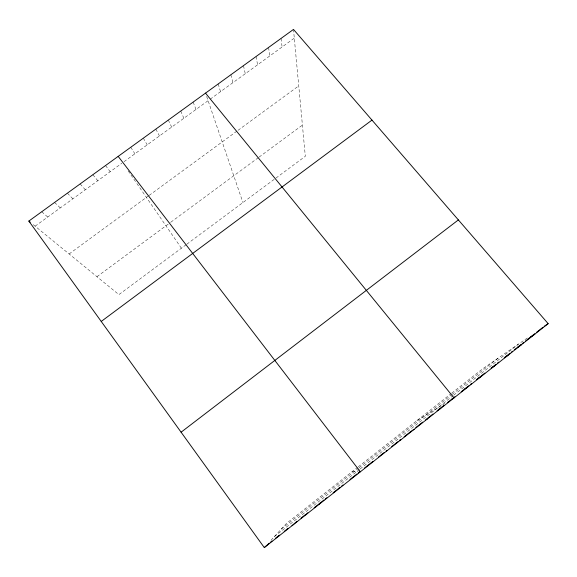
<?xml version="1.0" encoding="UTF-8"?>
<svg xmlns="http://www.w3.org/2000/svg" width="577" height="577" viewBox="0 0 577 577"><rect width="100%" height="100%" fill="white"/><g stroke="black" fill="none" stroke-linecap="round" stroke-linejoin="round"><path stroke-width="0.43" stroke-dasharray="2.88 2.16" d="M271.046 540.223L286.567 523.31L357.603 467.327M358.267 466.8L451.084 393.658M451.755 393.132L482.322 369.042L528.359 337.293M281.266 529.08L358.331 468.336M359.024 467.788L451.43 394.949M452.123 394.408L498.124 358.144M274.436 536.531L359.421 469.519M360.098 468.978L453.017 395.714M453.702 395.173L518.377 344.173M186.169 244.684L118.884 294.609L32.326 223.912M186.847 244.179L275.279 178.574M275.965 178.062L305.32 156.288L293.563 30.292M96.943 276.693L170.143 222.7M170.835 222.188L258.424 157.586M259.123 157.067L302.413 125.137M69.125 253.974L148.455 195.892M149.14 195.394L237.349 130.813M238.034 130.315L298.749 85.865M35.11 226.184L121.834 163.269M124.012 161.69L209.48 99.684M210.172 99.186L294.299 38.154M416.897 420.597L444.845 403.511M352.287 471.517L357.913 471.719M41.739 211.737L47.725 217.031M54.577 202.433L60.296 207.915M67.379 193.165L72.825 198.82M80.145 183.919L85.317 189.761M92.861 174.708L97.773 180.724M105.541 165.527L110.185 171.715M128.152 170.864L136.396 182.837M136.879 183.544L181.402 248.225M130.777 147.25L134.895 153.792M143.334 138.155L147.193 144.87M155.848 129.097L159.454 135.977M168.325 120.059L171.672 127.113M180.76 111.051L183.854 118.278M193.158 102.071L195.992 109.471M206.66 96.489L242.931 202.57M218.207 83.932L220.529 91.671M230.85 74.772L232.928 82.677M243.458 65.641L245.275 73.719M256.029 56.546L257.594 64.783M268.55 47.473L269.863 55.882M281.035 38.428L282.103 47.004"/><path stroke-width="0.87" d="M319.478 504.046L319.817 503.303M305.76 514.872L307.822 512.765M291.984 525.734L296.989 521.312M278.164 536.639L279.441 535.153L275.38 538.363M264.295 547.58L548.15 323.639L293.484 29.42L28.85 221.07L264.295 547.58L269.279 543.173M270.635 542.106L271.991 541.031M284.172 531.424L288.226 528.229M301.028 518.132L305.06 514.944M314.169 507.76L324.036 499.971M325.442 498.86L326.856 497.756M333.181 492.758L340.192 487.233M341.591 486.122L342.998 485.019M349.994 479.501L356.975 473.991M358.375 472.888L359.774 471.784M364.642 467.94L372.994 461.355M378.541 456.977L384.094 452.599M391.704 446.591L397.921 441.686M400.683 439.508L399.306 440.597L400.777 439.905M404.131 436.796L411.704 430.817M415.822 427.564L422.689 422.148M426.807 418.902L432.959 414.048M437.063 410.81L443.886 405.429M447.298 402.739L454.885 396.752M461.182 391.783L468.863 385.724M470.262 384.621L471.654 383.525M476.537 379.673L484.882 373.088M495.982 364.332L491.135 368.155L494.655 365.847M497.367 363.236L498.752 362.147M509.816 353.42L504.291 357.776L508.099 355.237M511.193 352.331L512.571 351.242M514.641 349.612L520.843 344.721M522.221 343.632L523.591 342.55M525.654 340.92L534.583 333.881M536.639 332.258L542.806 327.397M181.091 432.202L458.369 219.916M101.235 321.447L371.97 120.103M544.154 326.394L548.15 323.639M530.472 337.127L534.85 334.133M517.403 347.433L521.5 344.664M477.929 378.57L481.16 376.492M464.68 389.021L467.615 387.174M451.387 399.515L454.027 397.899L205.513 93.128M438.433 409.728L440.785 408.343M425.437 419.984L427.492 418.83M412.981 429.966L414.163 429.346M386.172 450.954L387.347 450.5M359.276 471.77L360.344 471.806L118.177 156.374M28.85 221.07L30.242 222.203"/></g></svg>
